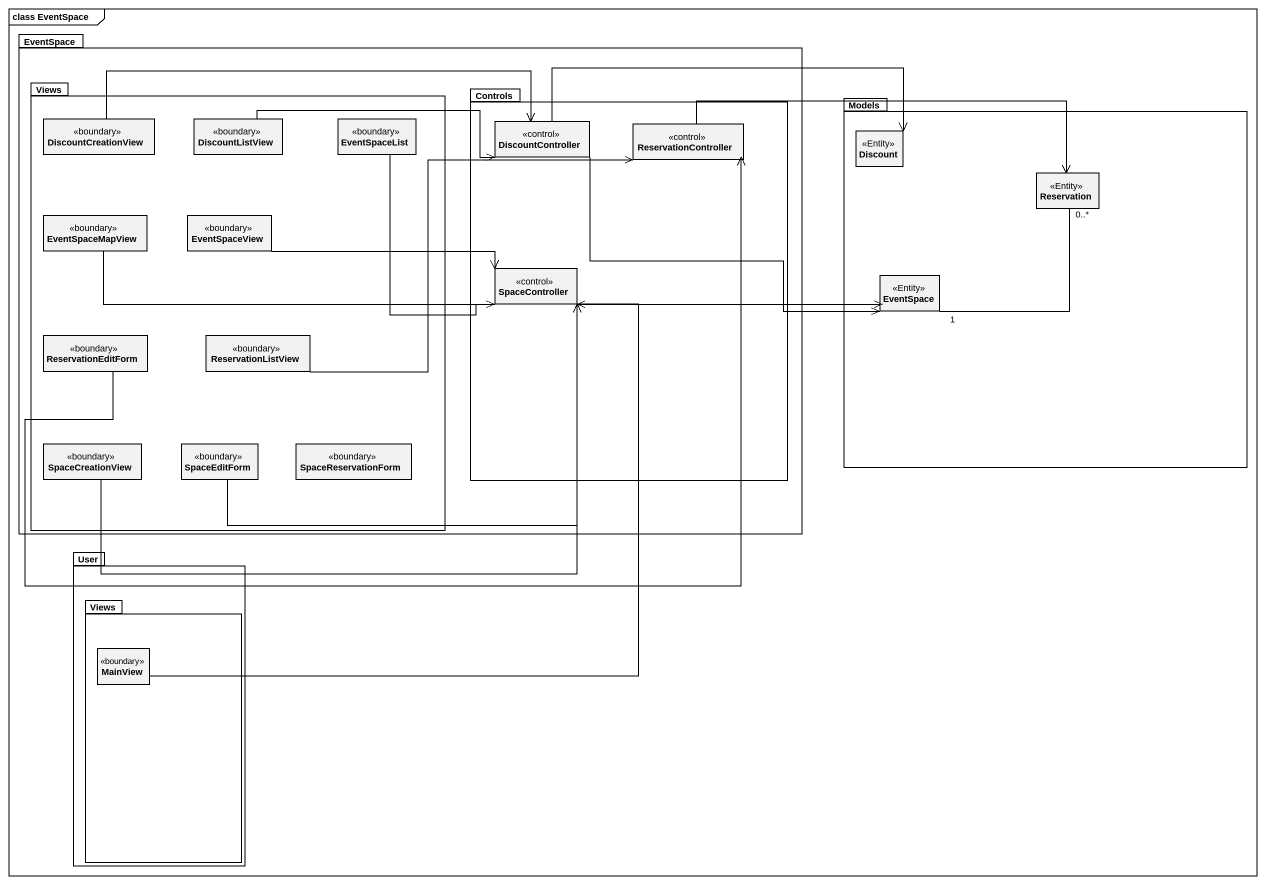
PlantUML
@startuml
mainframe class EventSpace
hide circle
hide empty members
package EventSpace {
  package Views {
    class DiscountCreationView <<boundary>>
    class DiscountListView <<boundary>>
    class EventSpaceList <<boundary>>
    class EventSpaceMapView <<boundary>>
    class EventSpaceView <<boundary>>
    class ReservationEditForm <<boundary>>
    class ReservationListView <<boundary>>
    class SpaceCreationView <<boundary>>
    class SpaceEditForm <<boundary>>
    class SpaceReservationForm <<boundary>>
  }
  package Controls {
    class DiscountController <<control>>
    class ReservationController <<control>>
    class SpaceController <<control>>
  }
}
package Models {
  class Discount <<Entity>>
  class Reservation <<Entity>>
  class "EventSpace" as EventSpace_2 <<Entity>>
}
package User {
  package "Views" as Views_2 {
    class MainView <<boundary>>
  }
}
DiscountCreationView -right-> DiscountController
DiscountListView -right-> DiscountController
EventSpaceList --> SpaceController
DiscountController -right-> Discount
DiscountController -right-> EventSpace_2
ReservationController -right-> Reservation
EventSpaceMapView -right-> SpaceController
EventSpaceView -right-> SpaceController
SpaceController -right-> EventSpace_2
EventSpace_2 "1" -up- "0..*" Reservation
ReservationEditForm -right-> ReservationController
ReservationListView -right-> ReservationController
SpaceCreationView -right-> SpaceController
SpaceEditForm -right-> SpaceController
MainView -up-> SpaceController
@enduml
